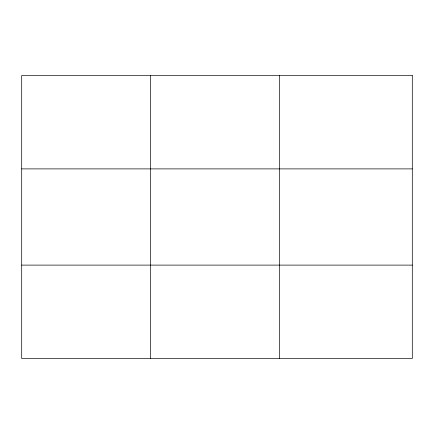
<?xml version="1.0" encoding="UTF-8"?>
<svg xmlns="http://www.w3.org/2000/svg" width="434" height="434" viewBox="0 0 434 434"><rect width="100%" height="100%" fill="white"/><g stroke="black" fill="none" stroke-linecap="round" stroke-linejoin="round"><path stroke-width="0.65" d="M150.598 75.5L150.598 358.5M279.496 75.5L279.496 358.5M21.7 168.891L412.3 168.891M21.7 265.109L412.3 265.109M412.3 75.5L412.3 358.5L21.7 358.5L21.7 75.5L412.3 75.5"/></g></svg>
